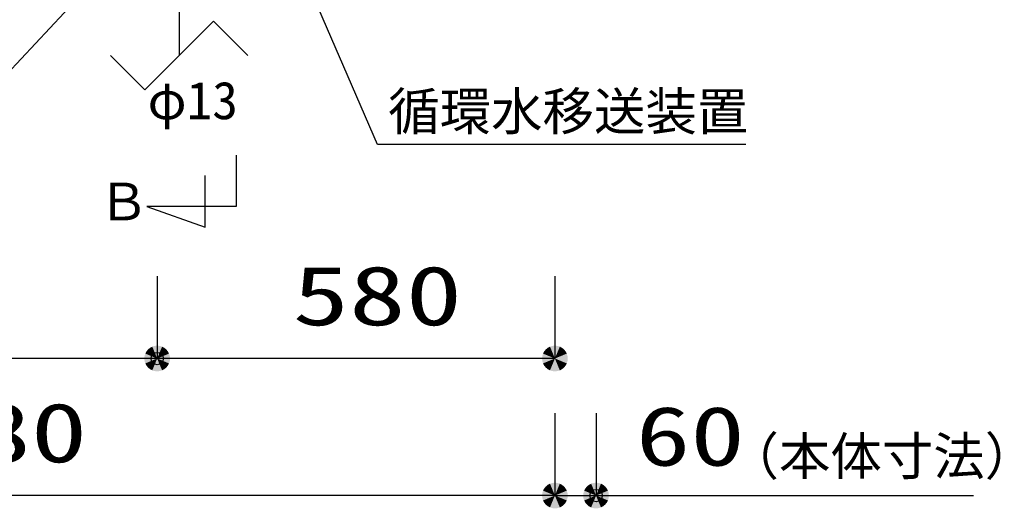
# Model space of a CAD drawing. Units: millimetres, scale not verified. Extents: x -9571 to 7747, y -6704 to 5373.
# Drawn here: x -5174 to -3744, y -602 to 111 of the extents above; entities that cross this region are included whole.
import ezdxf
from ezdxf.enums import TextEntityAlignment as Align

# ---------------------------------------------------------------- set-up
doc = ezdxf.new("R2010")
doc.units = ezdxf.units.MM
doc.header["$LTSCALE"] = 30
doc.header["$PDMODE"] = 32
doc.header["$PDSIZE"] = 18
for name, color, linetype, lineweight in [('0-0_0', 4, 'Continuous', 25), ('0-1_00クル-フ-0躯体', 3, 'Continuous', 25), ('0-4_00クル-フ-3空気管', 7, 'Continuous', 25), ('0-5_00クル-フ-5文字', 7, 'Continuous', 25), ('0-6_00クル-フ-6寸法', 7, 'Continuous', 25), ('1-2_kutai', 3, 'Continuous', 25)]:
    doc.layers.add(name, color=color, linetype=linetype, lineweight=lineweight)
doc.styles.add('MS Gothic', font='')
doc.styles.add('ＭＳ ゴシック', font='')
doc.styles.get('MS Gothic').set_extended_font_data('MS Gothic')
doc.styles.get('ＭＳ ゴシック').set_extended_font_data('MS Gothic')

msp = doc.modelspace()

# ---------------------------------------------------------------- linework, layer by layer
at = {"layer": '0-0_0'}
msp.add_line((-5192.94, 31.15), (-4838.43, 412.17), dxfattribs=at)
msp.add_lwpolyline([(-4115.19, -71.24), (-4652.53, -71.24), (-4818.39, 312.7)], dxfattribs=at)
at = {"layer": '0-1_00クル-フ-0躯体'}
msp.add_lwpolyline([(-4858.58, -86.81), (-4858.58, -161.81), (-4988.58, -161.81), (-4903.58, -191.81), (-4903.58, -116.81)], dxfattribs=at)
at = {"layer": '0-4_00クル-フ-3空気管'}
for p, q in [((-4891.65, 108.62), (-4991.65, 8.62)), ((-4841.65, 58.62), (-4891.65, 108.62)), ((-4991.65, 8.62), (-5041.65, 58.62))]:
    msp.add_line(p, q, dxfattribs=at)
at = {"layer": '0-5_00クル-フ-5文字', "color": 4}
for p, q in [((-4393.66, -463.69), (-4393.66, -583.69)), ((-4333.65, -463.69), (-4333.65, -583.69)), ((-4393.66, -583.69), (-4333.65, -583.69))]:
    msp.add_line(p, q, dxfattribs=at)
at = {"layer": '0-5_00クル-フ-5文字'}
msp.add_point((-4333.65, -583.69), dxfattribs=at)
for points in [[(-4406.92, -570.43), (-4393.66, -583.69), (-4409.25, -573.27)], [(-4404.08, -568.1), (-4393.66, -583.69), (-4406.92, -570.43)], [(-4400.83, -566.36), (-4393.66, -583.69), (-4404.08, -568.1)], [(-4397.32, -565.3), (-4393.66, -583.69), (-4400.83, -566.36)], [(-4393.66, -564.94), (-4393.66, -583.69), (-4397.32, -565.3)], [(-4390, -565.3), (-4393.66, -583.69), (-4393.66, -564.94)], [(-4386.48, -566.36), (-4393.66, -583.69), (-4390, -565.3)], [(-4383.24, -568.1), (-4393.66, -583.69), (-4386.48, -566.36)], [(-4380.4, -570.43), (-4393.66, -583.69), (-4383.24, -568.1)], [(-4378.07, -573.27), (-4393.66, -583.69), (-4380.4, -570.43)], [(-4346.91, -570.43), (-4333.65, -583.69), (-4349.24, -573.27)], [(-4344.07, -568.1), (-4333.65, -583.69), (-4346.91, -570.43)], [(-4340.83, -566.36), (-4333.65, -583.69), (-4344.07, -568.1)], [(-4337.31, -565.3), (-4333.65, -583.69), (-4340.83, -566.36)], [(-4333.65, -564.94), (-4333.65, -583.69), (-4337.31, -565.3)], [(-4330, -565.3), (-4333.65, -583.69), (-4333.65, -564.94)], [(-4326.48, -566.36), (-4333.65, -583.69), (-4330, -565.3)], [(-4323.24, -568.1), (-4333.65, -583.69), (-4326.48, -566.36)], [(-4320.4, -570.43), (-4333.65, -583.69), (-4323.24, -568.1)], [(-4318.06, -573.27), (-4333.65, -583.69), (-4320.4, -570.43)], [(-4412.05, -580.03), (-4393.66, -583.69), (-4412.41, -583.69)], [(-4412.41, -583.69), (-4393.66, -583.69), (-4412.05, -587.34)], [(-4410.98, -576.51), (-4393.66, -583.69), (-4412.05, -580.03)], [(-4412.05, -587.34), (-4393.66, -583.69), (-4410.98, -590.86)], [(-4409.25, -573.27), (-4393.66, -583.69), (-4410.98, -576.51)], [(-4410.98, -590.86), (-4393.66, -583.69), (-4409.25, -594.1)], [(-4409.25, -594.1), (-4393.66, -583.69), (-4406.92, -596.94)], [(-4406.92, -596.94), (-4393.66, -583.69), (-4404.08, -599.28)], [(-4404.08, -599.28), (-4393.66, -583.69), (-4400.83, -601.01)], [(-4400.83, -601.01), (-4393.66, -583.69), (-4397.32, -602.08)], [(-4397.32, -602.08), (-4393.66, -583.69), (-4393.66, -602.44)], [(-4376.34, -576.51), (-4393.66, -583.69), (-4378.07, -573.27)], [(-4375.27, -580.03), (-4393.66, -583.69), (-4376.34, -576.51)], [(-4374.91, -583.69), (-4393.66, -583.69), (-4375.27, -580.03)], [(-4393.66, -602.44), (-4393.66, -583.69), (-4390, -602.08)], [(-4390, -602.08), (-4393.66, -583.69), (-4386.48, -601.01)], [(-4386.48, -601.01), (-4393.66, -583.69), (-4383.24, -599.28)], [(-4383.24, -599.28), (-4393.66, -583.69), (-4380.4, -596.94)], [(-4380.4, -596.94), (-4393.66, -583.69), (-4378.07, -594.1)], [(-4378.07, -594.1), (-4393.66, -583.69), (-4376.34, -590.86)], [(-4376.34, -590.86), (-4393.66, -583.69), (-4375.27, -587.34)], [(-4375.27, -587.34), (-4393.66, -583.69), (-4374.91, -583.69)], [(-4352.04, -580.03), (-4333.65, -583.69), (-4352.4, -583.69)], [(-4352.4, -583.69), (-4333.65, -583.69), (-4352.04, -587.34)], [(-4350.98, -576.51), (-4333.65, -583.69), (-4352.04, -580.03)], [(-4352.04, -587.34), (-4333.65, -583.69), (-4350.98, -590.86)], [(-4349.24, -573.27), (-4333.65, -583.69), (-4350.98, -576.51)], [(-4350.98, -590.86), (-4333.65, -583.69), (-4349.24, -594.1)], [(-4349.24, -594.1), (-4333.65, -583.69), (-4346.91, -596.94)], [(-4346.91, -596.94), (-4333.65, -583.69), (-4344.07, -599.28)], [(-4344.07, -599.28), (-4333.65, -583.69), (-4340.83, -601.01)], [(-4340.83, -601.01), (-4333.65, -583.69), (-4337.31, -602.08)], [(-4337.31, -602.08), (-4333.65, -583.69), (-4333.65, -602.44)], [(-4316.33, -576.51), (-4333.65, -583.69), (-4318.06, -573.27)], [(-4315.26, -580.03), (-4333.65, -583.69), (-4316.33, -576.51)], [(-4314.9, -583.69), (-4333.65, -583.69), (-4315.26, -580.03)], [(-4333.65, -602.44), (-4333.65, -583.69), (-4330, -602.08)], [(-4330, -602.08), (-4333.65, -583.69), (-4326.48, -601.01)], [(-4326.48, -601.01), (-4333.65, -583.69), (-4323.24, -599.28)], [(-4323.24, -599.28), (-4333.65, -583.69), (-4320.4, -596.94)], [(-4320.4, -596.94), (-4333.65, -583.69), (-4318.06, -594.1)], [(-4318.06, -594.1), (-4333.65, -583.69), (-4316.33, -590.86)], [(-4316.33, -590.86), (-4333.65, -583.69), (-4315.26, -587.34)], [(-4315.26, -587.34), (-4333.65, -583.69), (-4314.9, -583.69)]]:
    msp.add_solid(points, dxfattribs=at)
at = {"layer": '0-6_00クル-フ-6寸法', "color": 4}
for p, q in [((-4973.66, -263.69), (-4973.66, -383.69)), ((-4973.66, -263.69), (-4973.66, -383.69)), ((-4393.66, -263.69), (-4393.66, -383.69)), ((-4973.66, -383.69), (-6173.66, -383.69)), ((-4393.66, -383.69), (-4973.66, -383.69)), ((-4393.66, -463.69), (-4393.66, -583.69)), ((-4393.66, -583.69), (-6173.66, -583.69)), ((-4333.65, -583.6), (-3783.13, -583.6))]:
    msp.add_line(p, q, dxfattribs=at)
msp.add_point((-4973.66, -383.69), dxfattribs=at)
at = {"layer": '0-6_00クル-フ-6寸法'}
for points in [[(-4986.92, -370.43), (-4973.66, -383.69), (-4989.25, -373.27)], [(-4986.92, -370.43), (-4973.66, -383.69), (-4989.25, -373.27)], [(-4984.08, -368.1), (-4973.66, -383.69), (-4986.92, -370.43)], [(-4984.08, -368.1), (-4973.66, -383.69), (-4986.92, -370.43)], [(-4980.83, -366.36), (-4973.66, -383.69), (-4984.08, -368.1)], [(-4980.83, -366.36), (-4973.66, -383.69), (-4984.08, -368.1)], [(-4977.32, -365.3), (-4973.66, -383.69), (-4980.83, -366.36)], [(-4977.32, -365.3), (-4973.66, -383.69), (-4980.83, -366.36)], [(-4973.66, -364.94), (-4973.66, -383.69), (-4977.32, -365.3)], [(-4973.66, -364.94), (-4973.66, -383.69), (-4977.32, -365.3)], [(-4970, -365.3), (-4973.66, -383.69), (-4973.66, -364.94)], [(-4970, -365.3), (-4973.66, -383.69), (-4973.66, -364.94)], [(-4966.48, -366.36), (-4973.66, -383.69), (-4970, -365.3)], [(-4966.48, -366.36), (-4973.66, -383.69), (-4970, -365.3)], [(-4963.24, -368.1), (-4973.66, -383.69), (-4966.48, -366.36)], [(-4963.24, -368.1), (-4973.66, -383.69), (-4966.48, -366.36)], [(-4960.4, -370.43), (-4973.66, -383.69), (-4963.24, -368.1)], [(-4960.4, -370.43), (-4973.66, -383.69), (-4963.24, -368.1)], [(-4958.07, -373.27), (-4973.66, -383.69), (-4960.4, -370.43)], [(-4958.07, -373.27), (-4973.66, -383.69), (-4960.4, -370.43)], [(-4406.92, -370.43), (-4393.66, -383.69), (-4409.25, -373.27)], [(-4404.08, -368.1), (-4393.66, -383.69), (-4406.92, -370.43)], [(-4400.83, -366.36), (-4393.66, -383.69), (-4404.08, -368.1)], [(-4397.32, -365.3), (-4393.66, -383.69), (-4400.83, -366.36)], [(-4393.66, -364.94), (-4393.66, -383.69), (-4397.32, -365.3)], [(-4390, -365.3), (-4393.66, -383.69), (-4393.66, -364.94)], [(-4386.48, -366.36), (-4393.66, -383.69), (-4390, -365.3)], [(-4383.24, -368.1), (-4393.66, -383.69), (-4386.48, -366.36)], [(-4380.4, -370.43), (-4393.66, -383.69), (-4383.24, -368.1)], [(-4378.07, -373.27), (-4393.66, -383.69), (-4380.4, -370.43)], [(-4992.05, -380.03), (-4973.66, -383.69), (-4992.41, -383.69)], [(-4992.05, -380.03), (-4973.66, -383.69), (-4992.41, -383.69)], [(-4992.41, -383.69), (-4973.66, -383.69), (-4992.05, -387.34)], [(-4992.41, -383.69), (-4973.66, -383.69), (-4992.05, -387.34)], [(-4990.98, -376.51), (-4973.66, -383.69), (-4992.05, -380.03)], [(-4990.98, -376.51), (-4973.66, -383.69), (-4992.05, -380.03)], [(-4992.05, -387.34), (-4973.66, -383.69), (-4990.98, -390.86)], [(-4992.05, -387.34), (-4973.66, -383.69), (-4990.98, -390.86)], [(-4989.25, -373.27), (-4973.66, -383.69), (-4990.98, -376.51)], [(-4989.25, -373.27), (-4973.66, -383.69), (-4990.98, -376.51)], [(-4990.98, -390.86), (-4973.66, -383.69), (-4989.25, -394.1)], [(-4990.98, -390.86), (-4973.66, -383.69), (-4989.25, -394.1)], [(-4989.25, -394.1), (-4973.66, -383.69), (-4986.92, -396.94)], [(-4989.25, -394.1), (-4973.66, -383.69), (-4986.92, -396.94)], [(-4986.92, -396.94), (-4973.66, -383.69), (-4984.08, -399.28)], [(-4986.92, -396.94), (-4973.66, -383.69), (-4984.08, -399.28)], [(-4984.08, -399.28), (-4973.66, -383.69), (-4980.83, -401.01)], [(-4984.08, -399.28), (-4973.66, -383.69), (-4980.83, -401.01)], [(-4980.83, -401.01), (-4973.66, -383.69), (-4977.32, -402.08)], [(-4980.83, -401.01), (-4973.66, -383.69), (-4977.32, -402.08)], [(-4977.32, -402.08), (-4973.66, -383.69), (-4973.66, -402.44)], [(-4977.32, -402.08), (-4973.66, -383.69), (-4973.66, -402.44)], [(-4956.34, -376.51), (-4973.66, -383.69), (-4958.07, -373.27)], [(-4956.34, -376.51), (-4973.66, -383.69), (-4958.07, -373.27)], [(-4955.27, -380.03), (-4973.66, -383.69), (-4956.34, -376.51)], [(-4955.27, -380.03), (-4973.66, -383.69), (-4956.34, -376.51)], [(-4954.91, -383.69), (-4973.66, -383.69), (-4955.27, -380.03)], [(-4954.91, -383.69), (-4973.66, -383.69), (-4955.27, -380.03)], [(-4973.66, -402.44), (-4973.66, -383.69), (-4970, -402.08)], [(-4970, -402.08), (-4973.66, -383.69), (-4966.48, -401.01)], [(-4966.48, -401.01), (-4973.66, -383.69), (-4963.24, -399.28)], [(-4963.24, -399.28), (-4973.66, -383.69), (-4960.4, -396.94)], [(-4960.4, -396.94), (-4973.66, -383.69), (-4958.07, -394.1)], [(-4958.07, -394.1), (-4973.66, -383.69), (-4956.34, -390.86)], [(-4956.34, -390.86), (-4973.66, -383.69), (-4955.27, -387.34)], [(-4955.27, -387.34), (-4973.66, -383.69), (-4954.91, -383.69)], [(-4973.66, -402.44), (-4973.66, -383.69), (-4970, -402.08)], [(-4970, -402.08), (-4973.66, -383.69), (-4966.48, -401.01)], [(-4966.48, -401.01), (-4973.66, -383.69), (-4963.24, -399.28)], [(-4963.24, -399.28), (-4973.66, -383.69), (-4960.4, -396.94)], [(-4960.4, -396.94), (-4973.66, -383.69), (-4958.07, -394.1)], [(-4958.07, -394.1), (-4973.66, -383.69), (-4956.34, -390.86)], [(-4956.34, -390.86), (-4973.66, -383.69), (-4955.27, -387.34)], [(-4955.27, -387.34), (-4973.66, -383.69), (-4954.91, -383.69)], [(-4412.05, -380.03), (-4393.66, -383.69), (-4412.41, -383.69)], [(-4412.41, -383.69), (-4393.66, -383.69), (-4412.05, -387.34)], [(-4410.98, -376.51), (-4393.66, -383.69), (-4412.05, -380.03)], [(-4412.05, -387.34), (-4393.66, -383.69), (-4410.98, -390.86)], [(-4409.25, -373.27), (-4393.66, -383.69), (-4410.98, -376.51)], [(-4410.98, -390.86), (-4393.66, -383.69), (-4409.25, -394.1)], [(-4409.25, -394.1), (-4393.66, -383.69), (-4406.92, -396.94)], [(-4406.92, -396.94), (-4393.66, -383.69), (-4404.08, -399.28)], [(-4404.08, -399.28), (-4393.66, -383.69), (-4400.83, -401.01)], [(-4400.83, -401.01), (-4393.66, -383.69), (-4397.32, -402.08)], [(-4397.32, -402.08), (-4393.66, -383.69), (-4393.66, -402.44)], [(-4376.34, -376.51), (-4393.66, -383.69), (-4378.07, -373.27)], [(-4375.27, -380.03), (-4393.66, -383.69), (-4376.34, -376.51)], [(-4374.91, -383.69), (-4393.66, -383.69), (-4375.27, -380.03)], [(-4393.66, -402.44), (-4393.66, -383.69), (-4390, -402.08)], [(-4390, -402.08), (-4393.66, -383.69), (-4386.48, -401.01)], [(-4386.48, -401.01), (-4393.66, -383.69), (-4383.24, -399.28)], [(-4383.24, -399.28), (-4393.66, -383.69), (-4380.4, -396.94)], [(-4380.4, -396.94), (-4393.66, -383.69), (-4378.07, -394.1)], [(-4378.07, -394.1), (-4393.66, -383.69), (-4376.34, -390.86)], [(-4376.34, -390.86), (-4393.66, -383.69), (-4375.27, -387.34)], [(-4375.27, -387.34), (-4393.66, -383.69), (-4374.91, -383.69)], [(-4406.92, -570.43), (-4393.66, -583.69), (-4409.25, -573.27)], [(-4404.08, -568.1), (-4393.66, -583.69), (-4406.92, -570.43)], [(-4400.83, -566.36), (-4393.66, -583.69), (-4404.08, -568.1)], [(-4397.32, -565.3), (-4393.66, -583.69), (-4400.83, -566.36)], [(-4393.66, -564.94), (-4393.66, -583.69), (-4397.32, -565.3)], [(-4390, -565.3), (-4393.66, -583.69), (-4393.66, -564.94)], [(-4386.48, -566.36), (-4393.66, -583.69), (-4390, -565.3)], [(-4383.24, -568.1), (-4393.66, -583.69), (-4386.48, -566.36)], [(-4380.4, -570.43), (-4393.66, -583.69), (-4383.24, -568.1)], [(-4378.07, -573.27), (-4393.66, -583.69), (-4380.4, -570.43)], [(-4412.05, -580.03), (-4393.66, -583.69), (-4412.41, -583.69)], [(-4412.41, -583.69), (-4393.66, -583.69), (-4412.05, -587.34)], [(-4410.98, -576.51), (-4393.66, -583.69), (-4412.05, -580.03)], [(-4412.05, -587.34), (-4393.66, -583.69), (-4410.98, -590.86)], [(-4409.25, -573.27), (-4393.66, -583.69), (-4410.98, -576.51)], [(-4410.98, -590.86), (-4393.66, -583.69), (-4409.25, -594.1)], [(-4409.25, -594.1), (-4393.66, -583.69), (-4406.92, -596.94)], [(-4406.92, -596.94), (-4393.66, -583.69), (-4404.08, -599.28)], [(-4404.08, -599.28), (-4393.66, -583.69), (-4400.83, -601.01)], [(-4400.83, -601.01), (-4393.66, -583.69), (-4397.32, -602.08)], [(-4397.32, -602.08), (-4393.66, -583.69), (-4393.66, -602.44)], [(-4376.34, -576.51), (-4393.66, -583.69), (-4378.07, -573.27)], [(-4375.27, -580.03), (-4393.66, -583.69), (-4376.34, -576.51)], [(-4374.91, -583.69), (-4393.66, -583.69), (-4375.27, -580.03)], [(-4393.66, -602.44), (-4393.66, -583.69), (-4390, -602.08)], [(-4390, -602.08), (-4393.66, -583.69), (-4386.48, -601.01)], [(-4386.48, -601.01), (-4393.66, -583.69), (-4383.24, -599.28)], [(-4383.24, -599.28), (-4393.66, -583.69), (-4380.4, -596.94)], [(-4380.4, -596.94), (-4393.66, -583.69), (-4378.07, -594.1)], [(-4378.07, -594.1), (-4393.66, -583.69), (-4376.34, -590.86)], [(-4376.34, -590.86), (-4393.66, -583.69), (-4375.27, -587.34)], [(-4375.27, -587.34), (-4393.66, -583.69), (-4374.91, -583.69)]]:
    msp.add_solid(points, dxfattribs=at)
at = {"layer": '1-2_kutai', "color": 6}
msp.add_line((-4941.65, 258.84), (-4941.65, 58.62), dxfattribs=at)

# ---------------------------------------------------------------- texts
at = {"layer": '0-1_00クル-フ-0躯体', "color": 4, "style": 'MS Gothic'}
for s, p in [('循環水移送装置', (-4636.75, -67.02)), ('Ｂ', (-5060.1, -198.56))]:
    msp.add_text(s, height=54.99, dxfattribs=at).set_placement(p, align=Align.BOTTOM_LEFT)
at = {"layer": '0-4_00クル-フ-3空気管', "color": 4, "style": 'MS Gothic'}
msp.add_text('φ13', height=54.99, dxfattribs=at).set_placement((-4987.61, -50.97), align=Align.BOTTOM_LEFT)
at = {"layer": '0-5_00クル-フ-5文字', "color": 3, "style": 'ＭＳ ゴシック', "width": 1.35}
msp.add_text('60', height=86.59, dxfattribs=at).set_placement((-4275.67, -566.13), align=Align.BOTTOM_LEFT)
at = {"layer": '0-6_00クル-フ-6寸法', "color": 3, "style": 'ＭＳ ゴシック', "width": 1.4}
for s, p in [('580', (-4776.23, -361.19)), ('1780', (-5405.37, -561.19))]:
    msp.add_text(s, height=86.59, dxfattribs=at).set_placement(p, align=Align.BOTTOM_LEFT)
at = {"layer": '0-6_00クル-フ-6寸法', "color": 4, "style": 'MS Gothic'}
msp.add_text('（本体寸法）', height=54.99, dxfattribs=at).set_placement((-4141.94, -570.18), align=Align.BOTTOM_LEFT)

doc.saveas('drawing.dxf')
